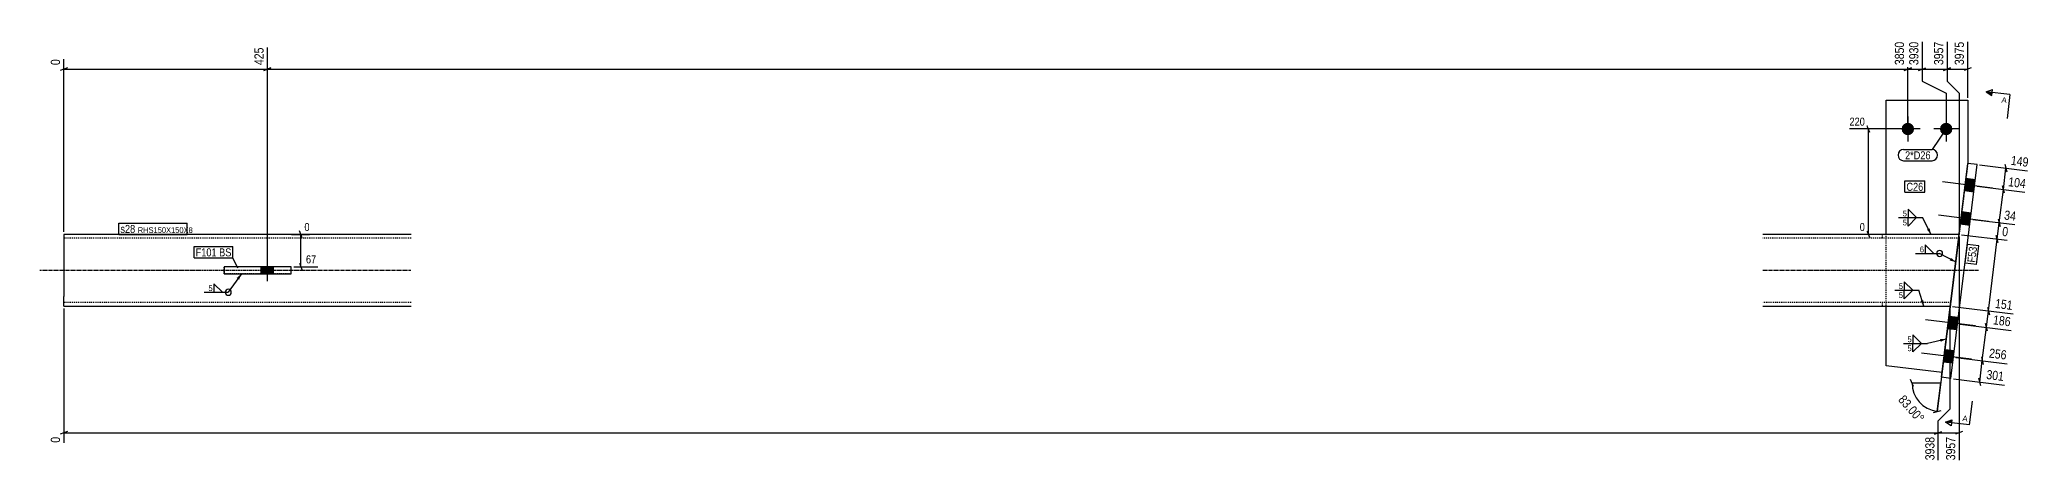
# Model space of a CAD drawing. Header units: millimetres. Extents: x 17 to 29049, y 7 to 1650.
# Drawn here: x 8491 to 12648, y 8 to 890 of the extents above; entities that cross this region are included whole.
import ezdxf

# ---------------------------------------------------------------- set-up
doc = ezdxf.new("R2010")
doc.units = ezdxf.units.MM
doc.linetypes.add('DXK_LINE_DOT2', pattern=[3.9198, 1.9599, -1.9599])
doc.linetypes.add('DXK_LINE_DOT3', pattern=[5.9187, 2.979, -0.9799, 0.9799, -0.9799])
for name, color, linetype in [('MÅLSÆTNING', 7, 'Continuous'), ('STÅL', 7, 'Continuous'), ('TEKST', 7, 'Continuous')]:
    doc.layers.add(name, color=color, linetype=linetype)
doc.styles.add('Arial', font='ARIAL.TTF', dxfattribs={"height": 0.2})
doc.styles.add('Arial Narrow', font='ARIALN.TTF', dxfattribs={"height": 0.2})

msp = doc.modelspace()

# ---------------------------------------------------------------- hatches: boundary and pattern name
at = {"layer": 'STÅL', "linetype": 'Continuous'}
for points in [[(12403.6, 703.5, -1), (12377.6, 703.5, -1)], [(12483.6, 703.5, -1), (12457.6, 703.5, -1)], [(12511.8, 600), (12508.6, 574.2), (12528.5, 571.8), (12531.6, 597.6)], [(12511.8, 600), (12508.6, 574.2), (12528.5, 571.8), (12531.6, 597.6)], [(12503.3, 530.6), (12500.1, 504.7), (12519.9, 502.3), (12523.1, 528.1)], [(12503.3, 530.6), (12500.1, 504.7), (12519.9, 502.3), (12523.1, 528.1)], [(8978.6, 416), (8952.6, 416), (8952.6, 401), (8978.6, 401)], [(12476.4, 312.2), (12473.3, 286.4), (12493.1, 283.9), (12496.3, 309.8)], [(12476.4, 312.2), (12473.3, 286.4), (12493.1, 283.9), (12496.3, 309.8)], [(12467.9, 242.7), (12464.7, 216.9), (12484.6, 214.5), (12487.8, 240.3)], [(12467.9, 242.7), (12464.7, 216.9), (12484.6, 214.5), (12487.8, 240.3)]]:
    msp.add_hatch(color=96, dxfattribs=at).paths.add_polyline_path(points)
at = {"layer": 'TEKST', "linetype": 'Continuous'}
for color, points in [(3, [(12436.1, 496), (12439, 483.5), (12430.6, 493.2)]), (3, [(12480.9, 434.5), (12490.4, 425.9), (12477.9, 429)]), (3, [(8901.6, 392.6), (8911.4, 401), (8906.7, 389)]), (3, [(8901.6, 392.6), (8911.4, 401), (8906.7, 389)]), (3, [(12423, 346.3), (12423.7, 333.5), (12417, 344.4)]), (3, [(12457.8, 265.2), (12470.6, 264.9), (12459.2, 259.1)]), (30, [(12482.7, 96.5), (12481.9, 90.3), (12469.5, 91.8)])]:
    msp.add_hatch(color=color, dxfattribs=at).paths.add_polyline_path(points)

# ---------------------------------------------------------------- linework, layer by layer
at = {"layer": 'MÅLSÆTNING', "color": 7, "linetype": 'Continuous'}
for p, q in [((8965.6, 413.5), (8965.6, 873.4)), ((12390.6, 708.5), (12390.6, 885.6)), ((12420.6, 885.6), (12420.6, 803.4)), ((12472.5, 885.6), (12472.5, 803.4)), ((12515.6, 768.5), (12515.6, 885.6)), ((8540.6, 488.5), (8540.6, 849.1)), ((8548.1, 831.4), (8533.1, 825.4)), ((8540.6, 828.4), (8965.6, 828.4)), ((8958.1, 825.4), (8973.1, 831.4)), ((12383.1, 825.4), (12398.1, 831.4)), ((12413.1, 825.4), (12428.1, 831.4)), ((12420.6, 803.4), (12470.6, 778.4)), ((12420.6, 803.4), (12470.6, 778.4)), ((12465, 825.4), (12480, 831.4)), ((12472.5, 828.4), (12515.6, 828.4)), ((12472.5, 803.4), (12497.5, 778.4)), ((12472.5, 803.4), (12497.5, 778.4)), ((12523.1, 831.4), (12508.1, 825.4)), ((12470.6, 778.4), (12470.6, 708.5)), ((12470.6, 778.4), (12470.6, 708.5)), ((12497.5, 778.4), (12497.5, 488.5)), ((12497.5, 778.4), (12497.5, 488.5)), ((12311.3, 696), (12305.3, 711)), ((12385.6, 703.5), (12268.8, 703.5)), ((12308.3, 483.5), (12308.3, 703.5)), ((12540.5, 628.7), (12640.2, 616.5)), ((12593.4, 629.8), (12597.6, 614.2)), ((12535, 584.1), (12634.7, 571.8)), ((12535, 584.1), (12634.7, 571.8)), ((12592.1, 569.5), (12587.9, 585.1)), ((12592.1, 569.5), (12587.9, 585.1)), ((12590, 577.3), (12595.5, 622)), ((9015.7, 483.5), (9053.6, 483.5)), ((9038.5, 476), (9032.5, 491)), ((9035.5, 416), (9035.5, 483.5)), ((12340.6, 483.5), (12290.1, 483.5)), ((12305.3, 491), (12311.3, 476)), ((12496.9, 478.5), (12452.1, 113.8)), ((12497.5, 478.5), (12497.5, 12)), ((12502.4, 482.9), (12597.8, 471.1)), ((12558.9, 323.7), (12577.3, 473.7)), ((12579.3, 465.9), (12575.2, 481.5)), ((9020.6, 416), (9070.7, 416)), ((9032.5, 423.5), (9038.5, 408.5)), ((12484, 332.9), (12610.8, 317.3)), ((8540.6, 328.5), (8540.6, 48.6)), ((12479.1, 119.3), (12479.1, 328.5)), ((12479.1, 119.3), (12479.1, 328.5)), ((12499.7, 296.2), (12606.6, 283.1)), ((12556.7, 281.7), (12552.6, 297.3)), ((12556.8, 331.5), (12560.9, 315.9)), ((12491.1, 226.8), (12598.1, 213.6)), ((12540.6, 175.3), (12546.1, 220)), ((12544.1, 227.8), (12548.2, 212.2)), ((12402.4, 165.9), (12396.4, 180.9)), ((12399.4, 173.4), (12459.4, 173.4)), ((12452.1, 113.8), (12459.4, 173.4)), ((12485.7, 182.1), (12592.6, 169)), ((12542.7, 167.5), (12538.6, 183.2)), ((12444.3, 111.7), (12459.9, 115.9)), ((12454.1, 94.3), (12479.1, 119.3)), ((12454.1, 12), (12454.1, 94.3)), ((8548.1, 72.3), (8533.1, 66.3)), ((12446.6, 66.3), (12461.6, 72.3)), ((12454.1, 69.3), (12497.5, 69.3)), ((12505, 72.3), (12490, 66.3))]:
    msp.add_line(p, q, dxfattribs=at)
msp.add_arc((12459.4, 173.4), 60, 180, 263, dxfattribs=at)
at = {"layer": 'STÅL', "color": 2, "linetype": 'Continuous'}
for p, q in [((12345.6, 483.5), (12345.6, 763.5)), ((12345.6, 763.5), (12515.6, 763.5)), ((12515.6, 763.5), (12515.6, 630.7)), ((12460.8, 185.1), (12515.7, 631.8)), ((12480.7, 182.7), (12535.5, 629.4)), ((12535.5, 629.4), (12515.7, 631.8)), ((9265.6, 483.5), (8540.6, 483.5)), ((8540.6, 483.5), (8540.6, 353.5)), ((12497.5, 483.5), (12087.6, 483.5)), ((8875.6, 416), (8875.6, 401)), ((9015.6, 416), (8875.6, 416)), ((9015.6, 401), (9015.6, 416)), ((8875.6, 401), (9015.6, 401)), ((8540.6, 339.3), (8540.6, 353.5)), ((8540.6, 333.5), (8540.6, 339.3)), ((8540.6, 333.5), (9265.6, 333.5)), ((12087.6, 333.5), (12479.1, 333.5)), ((12345.6, 209.4), (12345.6, 333.5)), ((12462.1, 195.1), (12345.6, 209.4)), ((12480.7, 182.7), (12460.8, 185.1))]:
    msp.add_line(p, q, dxfattribs=at)
at = {"layer": 'STÅL', "color": 96, "linetype": 'Continuous'}
for p, q in [((12390.6, 729.5), (12390.6, 677.5)), ((12470.6, 729.5), (12470.6, 677.5)), ((12416.6, 703.5), (12364.6, 703.5)), ((12496.6, 703.5), (12444.6, 703.5)), ((12567.3, 580.1), (12463.1, 592.9)), ((12567.3, 580.1), (12463.1, 592.9)), ((12531.6, 597.6), (12511.8, 600)), ((12531.6, 597.6), (12511.8, 600)), ((12528.5, 571.8), (12508.6, 574.2)), ((12528.5, 571.8), (12508.6, 574.2)), ((12558.7, 510.6), (12454.5, 523.4)), ((12558.7, 510.6), (12454.5, 523.4)), ((12519.9, 502.3), (12500.1, 504.7)), ((12519.9, 502.3), (12500.1, 504.7)), ((12523.1, 528.1), (12503.3, 530.6)), ((12523.1, 528.1), (12503.3, 530.6)), ((8952.6, 401), (8952.6, 416)), ((8965.6, 386), (8965.6, 416)), ((8978.6, 401), (8978.6, 416)), ((12531.9, 292.3), (12427.7, 305.1)), ((12531.9, 292.3), (12427.7, 305.1)), ((12496.3, 309.8), (12476.4, 312.2)), ((12496.3, 309.8), (12476.4, 312.2)), ((12493.1, 283.9), (12473.3, 286.4)), ((12493.1, 283.9), (12473.3, 286.4)), ((12523.4, 222.8), (12419.2, 235.6)), ((12523.4, 222.8), (12419.2, 235.6)), ((12484.6, 214.5), (12464.7, 216.9)), ((12484.6, 214.5), (12464.7, 216.9)), ((12487.8, 240.3), (12467.9, 242.7)), ((12487.8, 240.3), (12467.9, 242.7))]:
    msp.add_line(p, q, dxfattribs=at)
at = {"layer": 'STÅL', "color": 7, "linetype": 'DXK_LINE_DOT2'}
for p, q in [((12515.6, 630.7), (12462.1, 195.1)), ((9265.6, 475.5), (8540.6, 475.5)), ((8540.6, 471.1), (8540.6, 463.5)), ((12496.5, 475.5), (12087.6, 475.5)), ((12337.6, 475.5), (12337.6, 483.5)), ((12345.6, 333.5), (12345.6, 483.5)), ((12497.5, 483.5), (12479.1, 333.5)), ((8875.6, 401), (8875.6, 416)), ((9015.6, 416), (8875.6, 416)), ((9015.6, 401), (9015.6, 416)), ((9015.6, 401), (8875.6, 401)), ((8540.6, 345.8), (8540.6, 353.5)), ((8540.6, 342.4), (8540.6, 345.8)), ((8540.6, 341.5), (8540.6, 342.4)), ((9265.6, 341.5), (8540.6, 341.5)), ((8540.6, 339.3), (8540.6, 341.5)), ((12480, 341.5), (12087.6, 341.5)), ((12337.6, 333.5), (12337.6, 341.5))]:
    msp.add_line(p, q, dxfattribs=at)
at = {"layer": 'STÅL', "color": 96, "linetype": 'DXK_LINE_DOT2'}
for p, q in [((8952.6, 401), (8952.6, 416)), ((8965.6, 386), (8965.6, 416)), ((8978.6, 401), (8978.6, 416))]:
    msp.add_line(p, q, dxfattribs=at)
at = {"layer": 'STÅL', "color": 7, "linetype": 'DXK_LINE_DOT3'}
for p, q in [((8490.6, 408.5), (9265.6, 408.5)), ((12087.6, 408.5), (12538.3, 408.5))]:
    msp.add_line(p, q, dxfattribs=at)
at = {"layer": 'TEKST', "color": 3, "linetype": 'Continuous'}
for p, q in [((12439, 483.5), (12421.3, 518.5)), ((12490.4, 425.9), (12457, 443.7)), ((8911.4, 401), (8884, 362.7)), ((8911.4, 401), (8884, 362.7)), ((12423.7, 333.5), (12413.2, 366.9)), ((12470.6, 264.9), (12431.3, 256))]:
    msp.add_line(p, q, dxfattribs=at)
at = {"layer": 'TEKST', "color": 30, "linetype": 'Continuous'}
msp.add_line((12469.5, 91.8), (12482.7, 96.5), dxfattribs=at)
at = {"layer": 'TEKST', "color": 3, "linetype": 'Continuous'}
for centre, start, end in [((12457, 443.7), 90, 270), ((12457, 443.7), 270, 90), ((8884, 362.7), 90, 270), ((8884, 362.7), 270, 90)]:
    msp.add_arc(centre, 6.25, start, end, dxfattribs=at)

# ---------------------------------------------------------------- wipeouts: each hides what was drawn before it
at = {"color": 0, "linetype": 'Continuous'}
msp.add_wipeout([(12596.6, 757.3), (12598.1, 769.7), (12587.1, 771.1), (12585.6, 758.7)], dxfattribs=at).dxf.layer = 'TEKST'
at = {"color": 0}
for points in [[(12422.8, 574.5), (12422.8, 592), (12387.6, 592), (12387.6, 574.5)], [(12388.5, 520), (12388.5, 534.5), (12378.9, 534.5), (12378.9, 520)], [(8851.3, 364.2), (8851.3, 378.7), (8841.7, 378.7), (8841.7, 364.2)], [(12380.4, 368.4), (12380.4, 382.9), (12370.8, 382.9), (12370.8, 368.4)], [(12398.6, 257.5), (12398.6, 272), (12388.9, 272), (12388.9, 257.5)]]:
    msp.add_wipeout(points, dxfattribs=at).dxf.layer = 'TEKST'

# ---------------------------------------------------------------- next in the draw order: hatches: boundary and pattern name
at = {"layer": 'TEKST', "linetype": 'Continuous'}
msp.add_hatch(color=30, dxfattribs=at).paths.add_polyline_path([(12566.6, 779.9), (12565.9, 773.7), (12554.2, 781.4)])

# ---------------------------------------------------------------- next in the draw order: linework, layer by layer
at = {"layer": 'TEKST', "color": 30, "linetype": 'Continuous'}
for p, q in [((12554.2, 781.4), (12567.4, 786.1)), ((12554.2, 781.4), (12565.9, 773.7)), ((12565.9, 773.7), (12567.4, 786.1))]:
    msp.add_line(p, q, dxfattribs=at)
at = {"layer": 'TEKST', "color": 7, "linetype": 'Continuous'}
for q in [(12554.2, 781.4), (12597.7, 725.7)]:
    msp.add_line((12603.8, 775.3), q, dxfattribs=at)
at = {"layer": 'TEKST', "color": 3, "linetype": 'Continuous'}
for p, q in [((12409, 518.5), (12391.1, 536.3)), ((12391.1, 536.3), (12391.1, 518.5)), ((12391.1, 518.5), (12409, 518.5)), ((8871.7, 362.7), (8853.8, 380.6)), ((8853.8, 380.6), (8853.8, 362.7)), ((12400.9, 366.9), (12383, 384.7)), ((12383, 384.7), (12383, 366.9)), ((8833.9, 362.7), (8884, 362.7)), ((8853.8, 362.7), (8871.7, 362.7)), ((12383, 366.9), (12400.9, 366.9)), ((12419, 256), (12401.1, 273.8)), ((12401.1, 273.8), (12401.1, 256)), ((12401.1, 256), (12419, 256))]:
    msp.add_line(p, q, dxfattribs=at)

# ---------------------------------------------------------------- next in the draw order: texts
at = {"layer": 'TEKST', "color": 3, "linetype": 'Continuous', "style": 'Arial'}
msp.add_text('A', height=11.9, rotation=-7.0015, dxfattribs=at).set_placement((12585.6, 758.7))
at = {"layer": 'TEKST', "color": 3, "style": 'Arial Narrow'}
msp.add_text('5', height=11.9, dxfattribs=at).set_placement((8842.7, 365.2))

# ---------------------------------------------------------------- next in the draw order: wipeouts: each hides what was drawn before it
at = {"color": 0, "linetype": 'Continuous'}
for points, layer in [([(8961.6, 877.4), (8933.6, 877.4), (8933.6, 832.9), (8961.6, 832.9)], 'MÅLSÆTNING'), ([(12511.6, 889.6), (12483.6, 889.6), (12483.6, 832.9), (12511.6, 832.9)], 'MÅLSÆTNING'), ([(8536.6, 853.1), (8508.6, 853.1), (8508.6, 832.9), (8536.6, 832.9)], 'MÅLSÆTNING'), ([(12304.3, 707), (12304.3, 731.5), (12265.3, 731.5), (12265.3, 707)], 'MÅLSÆTNING'), ([(12644.7, 620), (12648.1, 647.8), (12603.9, 653.2), (12600.4, 625.4)], 'MÅLSÆTNING'), ([(9057.1, 487), (9057.1, 511.5), (9039.5, 511.5), (9039.5, 487)], 'MÅLSÆTNING'), ([(12304.3, 487), (12304.3, 511.5), (12286.6, 511.5), (12286.6, 487)], 'MÅLSÆTNING'), ([(12602.3, 474.6), (12605.7, 502.4), (12585.6, 504.9), (12582.2, 477.1)], 'MÅLSÆTNING'), ([(9071, 419.5), (9071, 444), (9042.7, 444), (9042.7, 419.5)], 'MÅLSÆTNING'), ([(12598.9, 217.6), (12602.3, 245.3), (12558.1, 250.8), (12554.7, 223)], 'MÅLSÆTNING'), ([(12493.5, 64.7), (12465.5, 64.7), (12465.5, 8), (12493.5, 8)], 'MÅLSÆTNING'), ([(12515, 92.5), (12516.5, 104.9), (12505.5, 106.3), (12503.9, 93.9)], 'TEKST')]:
    msp.add_wipeout(points, dxfattribs=at).dxf.layer = layer
at = {"color": 0}
for points, layer in [([(12412.4, 82.7), (12433.4, 101.3), (12384.7, 156.3), (12363.7, 137.8)], 'MÅLSÆTNING'), ([(12438.1, 640.2), (12438.1, 657.7), (12384.8, 657.7), (12384.8, 640.2)], 'TEKST'), ([(12422.8, 574.5), (12422.8, 592), (12387.6, 592), (12387.6, 574.5)], 'TEKST'), ([(8689.7, 486.5), (8689.7, 504), (8658.8, 504), (8658.8, 486.5)], 'TEKST'), ([(12424.2, 445.2), (12424.2, 459.7), (12414.6, 459.7), (12414.6, 445.2)], 'TEKST'), ([(8859.6, 437.6), (8859.6, 455.1), (8815.9, 455.1), (8815.9, 437.6)], 'TEKST')]:
    msp.add_wipeout(points, dxfattribs=at).dxf.layer = layer

# ---------------------------------------------------------------- next in the draw order: linework, layer by layer
at = {"layer": 'MÅLSÆTNING', "color": 7, "linetype": 'Continuous'}
for p, q in [((8965.6, 413.5), (8965.6, 873.4)), ((12472.5, 885.6), (12472.5, 803.4)), ((8973.1, 831.4), (8958.1, 825.4)), ((8965.6, 828.4), (12390.6, 828.4)), ((12480, 831.4), (12465, 825.4)), ((12581.5, 507.8), (12590, 577.3)), ((12526.5, 514.6), (12614.1, 503.8)), ((12526.5, 514.6), (12614.1, 503.8)), ((12577.3, 473.7), (12581.5, 507.8)), ((12579.4, 515.7), (12583.5, 500)), ((12579.4, 515.7), (12583.5, 500)), ((12502.4, 482.9), (12597.8, 471.1)), ((12579.3, 465.9), (12575.2, 481.5)), ((12454.1, 94.3), (12479.1, 119.3)), ((12454.1, 12), (12454.1, 94.3)), ((8540.6, 69.3), (12454.1, 69.3)), ((12446.6, 66.3), (12461.6, 72.3))]:
    msp.add_line(p, q, dxfattribs=at)
at = {"layer": 'TEKST', "color": 7, "linetype": 'Continuous'}
for p, q in [((12384.6, 595), (12425.8, 595)), ((12384.6, 571.5), (12384.6, 595)), ((12425.8, 571.5), (12425.8, 595)), ((12384.6, 571.5), (12425.8, 571.5)), ((12519.2, 85.7), (12525.3, 135.3)), ((12519.2, 85.7), (12469.5, 91.8))]:
    msp.add_line(p, q, dxfattribs=at)
at = {"layer": 'TEKST', "color": 3, "linetype": 'Continuous'}
for p, q in [((12444.7, 443.7), (12426.8, 461.6)), ((12426.8, 461.6), (12426.8, 443.7)), ((12406.9, 443.7), (12457, 443.7)), ((12426.8, 443.7), (12444.7, 443.7))]:
    msp.add_line(p, q, dxfattribs=at)
at = {"layer": 'TEKST', "color": 30, "linetype": 'Continuous'}
msp.add_line((12482.7, 96.5), (12481.2, 84.1), dxfattribs=at)

# ---------------------------------------------------------------- next in the draw order: texts
at = {"layer": 'MÅLSÆTNING', "color": 3, "linetype": 'Continuous', "style": 'Arial Narrow'}
for s, height, rotation, p in [('3975', 19.09, 90.0002, (12507.6, 836.9)), ('0', 19.1, 90.0002, (8532.6, 836.9)), ('425', 19.09, 90.0002, (8957.6, 836.9)), ('149', 19.09, -7.0015, (12604.9, 628.9)), ('0', 19.1, -7.0015, (12586.7, 480.6)), ('3957', 19.09, 90.0002, (12489.5, 12))]:
    msp.add_text(s, height=height, rotation=rotation, dxfattribs=at).set_placement(p)
for s, p in [('220', (12268.8, 710.5)), ('0', (9043, 490.5)), ('0', (12290.1, 490.5)), ('67', (9046.2, 423))]:
    msp.add_text(s, height=16.7, dxfattribs=at).set_placement(p)
at = {"layer": 'MÅLSÆTNING', "color": 3, "style": 'Arial Narrow'}
msp.add_text('83.00°', height=19.09, rotation=-48.5009, dxfattribs=at).set_placement((12369.3, 137.4))
at = {"layer": 'TEKST', "color": 3, "style": 'Arial Narrow'}
for s, height, p in [('C26', 16.7, (12387.6, 574.5)), ('6', 11.9, (12415.6, 446.2))]:
    msp.add_text(s, height=height, dxfattribs=at).set_placement(p)
at = {"layer": 'TEKST', "color": 3, "linetype": 'Continuous', "style": 'Arial'}
msp.add_text('A', height=11.9, rotation=-7.0015, dxfattribs=at).set_placement((12503.9, 93.9))

# ---------------------------------------------------------------- next in the draw order: wipeouts: each hides what was drawn before it
at = {"color": 0, "linetype": 'Continuous'}
for points, layer in [([(12593.4, 172.9), (12596.9, 200.7), (12552.6, 206.1), (12549.2, 178.3)], 'MÅLSÆTNING'), ([(12388.5, 501.2), (12388.5, 515.7), (12378.9, 515.7), (12378.9, 501.2)], 'TEKST'), ([(12380.4, 349.6), (12380.4, 364.1), (12370.8, 364.1), (12370.8, 349.6)], 'TEKST'), ([(12398.6, 238.7), (12398.6, 253.2), (12388.9, 253.2), (12388.9, 238.7)], 'TEKST')]:
    msp.add_wipeout(points, dxfattribs=at).dxf.layer = layer
at = {"color": 0}
for points in [[(12438.1, 640.2), (12438.1, 657.7), (12384.8, 657.7), (12384.8, 640.2)], [(8689.7, 486.5), (8689.7, 504), (8658.8, 504), (8658.8, 486.5)], [(8859.6, 437.6), (8859.6, 455.1), (8815.9, 455.1), (8815.9, 437.6)]]:
    msp.add_wipeout(points, dxfattribs=at).dxf.layer = 'TEKST'

# ---------------------------------------------------------------- next in the draw order: linework, layer by layer
at = {"layer": 'MÅLSÆTNING', "color": 7, "linetype": 'Continuous'}
for p, q in [((12546.1, 220), (12554.7, 289.5)), ((12491.1, 226.8), (12598.1, 213.6)), ((12544.1, 227.8), (12548.2, 212.2))]:
    msp.add_line(p, q, dxfattribs=at)
at = {"layer": 'TEKST', "color": 7, "linetype": 'Continuous'}
for p, q in [((12470.6, 703.5), (12441.1, 660.7)), ((12381.8, 660.7), (12441.1, 660.7)), ((12381.8, 637.2), (12441.1, 637.2)), ((8655.8, 483.5), (8655.8, 507)), ((8812.9, 434.6), (8812.9, 458.1))]:
    msp.add_line(p, q, dxfattribs=at)
at = {"layer": 'TEKST', "color": 3, "linetype": 'Continuous'}
for p, q in [((12371.2, 518.5), (12421.3, 518.5)), ((12391.1, 518.5), (12409, 518.5)), ((12409, 518.5), (12391.1, 500.6)), ((12391.1, 500.6), (12391.1, 518.5)), ((12363.1, 366.9), (12413.2, 366.9)), ((12383, 366.9), (12400.9, 366.9)), ((12400.9, 366.9), (12383, 349)), ((12383, 349), (12383, 366.9)), ((12381.2, 256), (12431.3, 256)), ((12401.1, 256), (12419, 256)), ((12419, 256), (12401.1, 238.1)), ((12401.1, 238.1), (12401.1, 256))]:
    msp.add_line(p, q, dxfattribs=at)
at = {"layer": 'TEKST', "color": 7, "linetype": 'Continuous'}
for centre, start, end in [((12381.8, 649), 90, 270), ((12441.1, 649), 270, 90)]:
    msp.add_arc(centre, 11.7, start, end, dxfattribs=at)

# ---------------------------------------------------------------- next in the draw order: texts
at = {"layer": 'MÅLSÆTNING', "color": 3, "linetype": 'Continuous', "style": 'Arial Narrow'}
for s, p in [('256', (12559.2, 226.5)), ('301', (12553.7, 181.8))]:
    msp.add_text(s, height=19.09, rotation=-7.0015, dxfattribs=at).set_placement(p)
at = {"layer": 'TEKST', "color": 3, "style": 'Arial Narrow'}
for s, height, p in [('2*D26', 16.7, (12384.8, 640.2)), ('5', 11.9, (12379.9, 521)), ('5', 11.9, (12371.8, 369.4)), ('5', 11.9, (12389.9, 258.5))]:
    msp.add_text(s, height=height, dxfattribs=at).set_placement(p)
at = {"layer": 'TEKST', "color": 3, "linetype": 'Continuous', "style": 'Arial Narrow'}
for p in [(12379.9, 502.2), (12371.8, 350.6), (12389.9, 239.7)]:
    msp.add_text('5', height=11.9, dxfattribs=at).set_placement(p)

# ---------------------------------------------------------------- next in the draw order: wipeouts: each hides what was drawn before it
at = {"color": 0, "linetype": 'Continuous'}
for points in [[(12386.6, 889.6), (12358.6, 889.6), (12358.6, 832.9), (12386.6, 832.9)], [(12639.2, 575.3), (12642.6, 603.1), (12598.4, 608.5), (12595, 580.7)], [(12618.6, 507.3), (12622, 535.1), (12589.8, 539.1), (12586.4, 511.3)], [(8536.6, 64.7), (8508.6, 64.7), (8508.6, 44.6), (8536.6, 44.6)], [(12450.1, 64.7), (12422.1, 64.7), (12422.1, 8), (12450.1, 8)]]:
    msp.add_wipeout(points, dxfattribs=at).dxf.layer = 'MÅLSÆTNING'
at = {"color": 0}
for points in [[(8795.5, 486.5), (8795.5, 499), (8695, 499), (8695, 486.5)], [(12535.2, 456.8), (12517.9, 458.9), (12513.8, 426.1), (12531.2, 424)], [(8890.5, 437.6), (8890.5, 455.1), (8864.9, 455.1), (8864.9, 437.6)]]:
    msp.add_wipeout(points, dxfattribs=at).dxf.layer = 'TEKST'

# ---------------------------------------------------------------- next in the draw order: linework, layer by layer
at = {"layer": 'MÅLSÆTNING', "color": 7, "linetype": 'Continuous'}
for p, q in [((12390.6, 708.5), (12390.6, 885.6)), ((12398.1, 831.4), (12383.1, 825.4)), ((12390.6, 828.4), (12420.6, 828.4))]:
    msp.add_line(p, q, dxfattribs=at)
at = {"layer": 'TEKST', "color": 30, "linetype": 'Continuous'}
msp.add_line((12481.2, 84.1), (12469.5, 91.8), dxfattribs=at)

# ---------------------------------------------------------------- next in the draw order: texts
at = {"layer": 'MÅLSÆTNING', "color": 3, "linetype": 'Continuous', "style": 'Arial Narrow'}
for s, height, rotation, p in [('3850', 19.09, 90.0002, (12382.6, 836.9)), ('104', 19.09, -7.0015, (12599.4, 584.2)), ('34', 19.09, -7.0015, (12590.9, 514.8)), ('0', 19.1, 90.0002, (8532.6, 48.6)), ('3938', 19.09, 90.0002, (12446.1, 12))]:
    msp.add_text(s, height=height, rotation=rotation, dxfattribs=at).set_placement(p)

# ---------------------------------------------------------------- next in the draw order: wipeouts: each hides what was drawn before it
at = {"color": 0, "linetype": 'Continuous'}
msp.add_wipeout([(12607.5, 287), (12610.9, 314.8), (12566.6, 320.3), (12563.2, 292.5)], dxfattribs=at).dxf.layer = 'MÅLSÆTNING'
at = {"color": 0}
for points in [[(8795.5, 486.5), (8795.5, 499), (8695, 499), (8695, 486.5)], [(12535.2, 456.8), (12517.9, 458.9), (12513.8, 426.1), (12531.2, 424)], [(8890.5, 437.6), (8890.5, 455.1), (8864.9, 455.1), (8864.9, 437.6)]]:
    msp.add_wipeout(points, dxfattribs=at).dxf.layer = 'TEKST'

# ---------------------------------------------------------------- next in the draw order: linework, layer by layer
at = {"layer": 'MÅLSÆTNING', "color": 7, "linetype": 'Continuous'}
for p, q in [((12484, 332.9), (12610.8, 317.3)), ((12499.7, 296.2), (12606.6, 283.1)), ((12556.7, 281.7), (12552.6, 297.3)), ((12554.7, 289.5), (12558.9, 323.7)), ((12556.8, 331.5), (12560.9, 315.9))]:
    msp.add_line(p, q, dxfattribs=at)
at = {"layer": 'TEKST', "color": 7, "linetype": 'Continuous'}
for p, q in [((8655.8, 507), (8798.5, 507)), ((8798.5, 483.5), (8798.5, 507)), ((8655.8, 483.5), (8798.5, 483.5)), ((8812.9, 458.1), (8893.5, 458.1)), ((8893.5, 434.6), (8893.5, 458.1)), ((12510.5, 423.5), (12515.2, 462.3)), ((12538.6, 459.4), (12515.2, 462.3)), ((12533.8, 420.7), (12538.6, 459.4)), ((8812.9, 434.6), (8893.5, 434.6)), ((8903.8, 412.7), (8893.5, 434.6)), ((12533.8, 420.7), (12510.5, 423.5))]:
    msp.add_line(p, q, dxfattribs=at)

# ---------------------------------------------------------------- next in the draw order: texts
at = {"layer": 'MÅLSÆTNING', "color": 3, "linetype": 'Continuous', "style": 'Arial Narrow'}
msp.add_text('186', height=19.09, rotation=-7.0015, dxfattribs=at).set_placement((12567.7, 295.9))
at = {"layer": 'TEKST', "color": 3, "style": 'Arial Narrow'}
for s, height, p in [('s28', 16.7, (8658.8, 486.5)), ('RHS150X150X8', 11.93, (8695, 486.5)), ('F101', 16.7, (8815.9, 437.6)), ('BS', 16.7, (8864.9, 437.6))]:
    msp.add_text(s, height=height, dxfattribs=at).set_placement(p)
msp.add_text('F53', height=16.7, rotation=82.9987, dxfattribs=at).set_placement((12531.2, 424))

# ---------------------------------------------------------------- next in the draw order: wipeouts: each hides what was drawn before it
at = {"color": 0, "linetype": 'Continuous'}
msp.add_wipeout([(12416.6, 889.6), (12388.6, 889.6), (12388.6, 832.9), (12416.6, 832.9)], dxfattribs=at).dxf.layer = 'MÅLSÆTNING'

# ---------------------------------------------------------------- next in the draw order: linework, layer by layer
at = {"layer": 'MÅLSÆTNING', "color": 7, "linetype": 'Continuous'}
for p, q in [((12420.6, 885.6), (12420.6, 803.4)), ((12413.1, 825.4), (12428.1, 831.4)), ((12420.6, 828.4), (12472.5, 828.4))]:
    msp.add_line(p, q, dxfattribs=at)

# ---------------------------------------------------------------- next in the draw order: texts
at = {"layer": 'MÅLSÆTNING', "color": 3, "linetype": 'Continuous', "style": 'Arial Narrow'}
msp.add_text('3930', height=19.09, rotation=90.0002, dxfattribs=at).set_placement((12412.6, 836.9))

# ---------------------------------------------------------------- next in the draw order: wipeouts: each hides what was drawn before it
at = {"color": 0, "linetype": 'Continuous'}
msp.add_wipeout([(12611.7, 321.2), (12615.1, 349), (12570.8, 354.4), (12567.4, 326.6)], dxfattribs=at).dxf.layer = 'MÅLSÆTNING'

# ---------------------------------------------------------------- next in the draw order: texts
at = {"layer": 'MÅLSÆTNING', "color": 3, "linetype": 'Continuous', "style": 'Arial Narrow'}
msp.add_text('151', height=19.09, rotation=-7.0015, dxfattribs=at).set_placement((12571.9, 330.1))

# ---------------------------------------------------------------- next in the draw order: wipeouts: each hides what was drawn before it
at = {"color": 0, "linetype": 'Continuous'}
msp.add_wipeout([(12468.5, 889.6), (12440.5, 889.6), (12440.5, 832.9), (12468.5, 832.9)], dxfattribs=at).dxf.layer = 'MÅLSÆTNING'

# ---------------------------------------------------------------- next in the draw order: texts
at = {"layer": 'MÅLSÆTNING', "color": 3, "linetype": 'Continuous', "style": 'Arial Narrow'}
msp.add_text('3957', height=19.09, rotation=90.0002, dxfattribs=at).set_placement((12464.5, 836.9))

doc.saveas('drawing.dxf')
